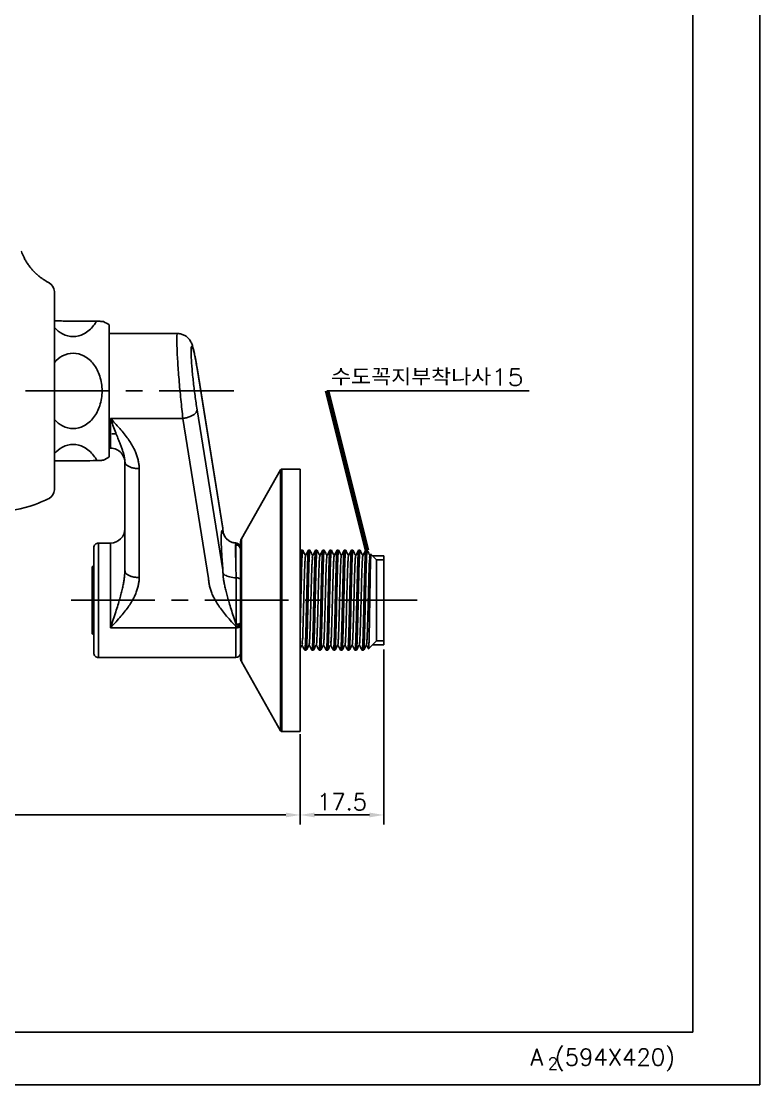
# Model space of a CAD drawing. Extents: x -5 to 589, y 435 to 855.
# Drawn here: x 434.5 to 589, y 435 to 657.8 of the extents above; entities that cross this region are included whole.
import ezdxf
from ezdxf.enums import TextEntityAlignment as Align

# ---------------------------------------------------------------- set-up
doc = ezdxf.new("R2010")
doc.units = 0
doc.header["$LTSCALE"] = 7
doc.header["$MEASUREMENT"] = 0
doc.linetypes.add('CENTER', pattern=[2, 1.25, -0.25, 0.25, -0.25])
doc.layers.get('0').update_dxf_attribs({"color": 2, "linetype": 'CONTINUOUS'})
for name, color, linetype in [('CL', 1, 'CENTER'), ('DIM', 2, 'CONTINUOUS'), ('DWG', 7, 'CONTINUOUS')]:
    doc.layers.add(name, color=color, linetype=linetype)
doc.styles.add('GHS', font='ROMANS', dxfattribs={"bigfont": 'GHS'})
doc.dimstyles.new('STANDARD$7', dxfattribs={"dimtxt": 3.5, "dimasz": 3, "dimexe": 1, "dimexo": 0.0625, "dimgap": 1, "dimtad": 1, "dimdec": 4, "dimzin": 0, "dimdsep": 46, "dimtxsty": 'GHS', "dimcen": 1, "dimclrt": 2, "dimadec": 0, "dimazin": 0, "dimtfac": 1, "dimtdec": 4, "dimtofl": 0, "dimtmove": 0, "dimatfit": 3, "dimfxl": 0, "dimtolj": 1, "dimtzin": 0, "dimarcsym": 0})

# ---------------------------------------------------------------- blocks, each defined once
blk = doc.blocks.new('BORDER')
for p, q in [((1.00000000000004, 0), (1.00000000000004, 1.00000000000004)), ((0, 0), (1.00000000000004, 0))]:
    blk.add_line(p, q)
blk = doc.blocks.new('양식')
at = {"color": 4}
for p, q in [((1768.000000906221, 385.9999992715987), (1768.000000906221, 10.99999927159865)), ((1768.000000906221, 10.99999927159865), (1219.000000906221, 10.99999927159865))]:
    blk.add_line(p, q, dxfattribs=at)
at = {"xscale": 594, "yscale": 420, "zscale": 594}
blk.add_blockref('BORDER', (1188.000000906221, -7.28401346350438e-07), dxfattribs=at)
at = {"color": 7, "style": 'GHS'}
for s, height, p in [('A (594X420)', 3.5, (1734.013847152984, 4.026903004543783)), ('2', 2.5, (1737.667529267826, 3.194927839217144))]:
    blk.add_text(s, height=height, dxfattribs=at).set_placement(p)

msp = doc.modelspace()

# ---------------------------------------------------------------- linework, layer by layer
at = {"layer": 'CL', "ltscale": 2}
for p, q in [((435.3301737326105, 580.3348497722936), (478.978943943172, 580.3348497722936)), ((444.8850532656734, 536.4712938276934), (517.3004803150307, 536.4712938276934))]:
    msp.add_line(p, q, dxfattribs=at)
at = {"layer": 'DIM'}
for p, q in [((498.5001390784596, 580.3369880926043), (540.7724667236753, 580.3369880926043)), ((510.3359837518583, 526.1557938276937), (510.3359837518583, 489.5083067976993)), ((492.835971027358, 508.4006840525935), (492.835971027358, 489.5083067976993)), ((492.8359942133579, 507.9712830259941), (492.8359942133579, 489.5083067976993)), ((489.835971027358, 491.5083067976993), (309.1329882141581, 491.5083067976993)), ((507.3359837518583, 491.5083067976993), (495.8359942133579, 491.5083067976993))]:
    msp.add_line(p, q, dxfattribs=at)
for points in [[(489.835971027358, 492.0083067976993), (489.835971027358, 491.0083067976993), (492.835971027358, 491.5083067976993)], [(495.8359942133579, 492.0083067976993), (495.8359942133579, 491.0083067976993), (492.8359942133579, 491.5083067976993)], [(507.3359837518583, 492.0083067976993), (507.3359837518583, 491.0083067976993), (510.3359837518583, 491.5083067976993)]]:
    msp.add_solid(points, dxfattribs=at)
at = {"layer": 'DWG'}
for p, q in [((441.3853310973582, 559.5908024385935), (441.3853310973582, 601.1831370854943)), ((452.8676444953015, 580.3348497722936), (452.8676359496981, 594.1791506576938)), ((467.1850722424579, 592.3348599862938), (452.8676370881197, 592.3348511489793)), ((476.6252472861579, 551.6090092280938), (471.2551054695582, 585.1293699355938)), ((471.2636815714582, 585.0210850393942), (471.2551092892581, 585.1293460904935)), ((471.2636815714582, 585.0210850393942), (476.633823543958, 551.5007233589931)), ((452.8676530408979, 566.490545710094), (452.8676444952957, 580.3348497722938)), ((476.6337541034582, 542.8608341550935), (471.2636121309579, 576.3811958354936)), ((453.1357902277578, 574.5749251785937), (453.135843926158, 568.3348513233941)), ((468.2927975264583, 574.5749345341937), (453.1357921023582, 574.5749251785937)), ((473.6628280821578, 541.0552683160931), (468.2927975264583, 574.5749345341937)), ((454.3308215761581, 571.334852052194), (453.3854586428579, 571.3348514685931)), ((453.1358439282581, 568.3348513145938), (453.105982135558, 568.3348512960938)), ((456.1358355734583, 565.4876462209941), (456.1359087470582, 542.6785781048939)), ((459.1358240000582, 564.0476666116938), (459.1358971735581, 541.238598359294)), ((488.7497795023583, 563.8191495282936), (480.5308378082582, 549.310620919794)), ((488.7497795177578, 563.8191495541942), (488.7498132757582, 509.1234114576937)), ((492.8359602651581, 563.9712830258941), (489.0108057507578, 563.9712806648931)), ((489.010805752258, 563.9712806636935), (489.010815887058, 509.4240553099935)), ((492.835935646458, 563.4624622110932), (492.8359602644578, 563.9712385530938)), ((492.835971027358, 509.4006840525935), (492.835935646458, 563.4624622110932)), ((476.6338233881579, 551.5007243318942), (476.6252494002583, 551.6089960310937)), ((476.633823543958, 551.5007233589931), (476.633820070258, 551.0685172258936)), ((476.6611862627578, 551.2264603186941), (476.6606378448578, 551.2539828289937)), ((476.6671591640579, 551.1191395337937), (476.6671989773581, 551.1184337073937)), ((450.6359698328579, 548.4712569783933), (453.1359698328579, 548.4712585214938)), ((450.6359698328579, 548.4712569783933), (450.635984646558, 524.4712569783933)), ((453.1359698328579, 548.4712585214938), (453.1359309460581, 530.7113323854937)), ((477.5725062031579, 549.2278755624939), (477.5777215310582, 549.2230846784933)), ((479.335932685658, 545.2531836110938), (479.3359555777579, 548.0937685630943)), ((480.335986389558, 524.3765074415933), (480.3359680892581, 548.566043179293)), ((480.5308536581579, 523.6319299415936), (480.5308378082582, 549.310620919794)), ((449.6359704544579, 547.4711854782936), (449.635984025158, 525.4713214488938)), ((493.0499435356578, 546.938756933394), (493.0603902371581, 546.9487831644938)), ((493.3505926926582, 546.9487833435942), (493.0603905181579, 546.9487831644938)), ((494.8505926926582, 546.9487842694934), (494.5603905181579, 546.9487840902939)), ((496.3505926926582, 546.9487851952936), (496.0603905181579, 546.9487850161931)), ((497.5499435356578, 546.9387597109935), (497.560373607058, 546.9487859157935)), ((497.8505926926582, 546.9487861211937), (497.5603905181579, 546.9487859420933)), ((499.3505926926582, 546.9487870469939), (499.0603905181579, 546.9487868678934)), ((500.5499435355582, 546.9387615626938), (500.5603801167581, 546.9487877837937)), ((500.8505926926582, 546.9487879728931), (500.5603905180578, 546.9487877937936)), ((502.0499435355582, 546.938762488593), (502.0603906425581, 546.9487887195937)), ((502.3505926925582, 546.9487888987933), (502.0603905180578, 546.9487887195937)), ((503.8505926925582, 546.9487898245934), (503.5603905180578, 546.9487896454939)), ((505.0499435355582, 546.9387643402933), (505.0603805480582, 546.9487905621936)), ((505.3505926925582, 546.9487907504936), (505.0603905180578, 546.948790571394)), ((506.5603906186579, 546.9487914971942), (506.5499435355582, 546.9387652661935)), ((506.8505926925582, 546.9487916762937), (506.5603905180578, 546.9487914971942)), ((506.858472412358, 546.9430873308938), (506.8506009374578, 546.9487916700937)), ((506.863837794258, 546.9333954971935), (506.858472412358, 546.9430873308938)), ((507.6489137966582, 546.1583496323938), (508.835971992758, 544.9712929016932)), ((508.0204714893202, 545.7867923984122), (510.3359714891581, 545.786793827694)), ((510.3359722520581, 545.786793827694), (510.3359837518583, 527.1557938276937)), ((449.6359333928581, 543.6623878819937), (449.3359729078579, 543.4892053683943)), ((508.8359719925579, 544.9712929017933), (510.3359719924583, 544.9712938276934)), ((508.835982485658, 527.9712929017933), (508.8359719925579, 544.9712929017933)), ((449.3359815699578, 529.4533623104935), (449.3359729093581, 543.4891500357935)), ((476.6337575771581, 543.2930402881939), (476.6337541034582, 542.8608341550935)), ((479.417685930458, 531.4222524547931), (479.4176828820582, 541.1889705652939)), ((453.1359328455583, 530.7113323854937), (479.3359309457583, 530.7113485572936)), ((479.3359309457583, 530.7113485572936), (479.3359095395581, 531.0629507171943)), ((479.3359846462581, 524.4712746931937), (479.3359309457583, 530.7113485572936)), ((449.6359422830583, 529.2801248327942), (449.335981571458, 529.4533069835943)), ((507.155687526958, 526.2909958686942), (508.835982485858, 527.9712929018933)), ((508.835982485658, 527.9712929017933), (510.3359824855579, 527.9712938276934)), ((510.3359762594582, 528.071801600694), (510.3359824841582, 527.9715831586936)), ((494.100605626958, 525.9937838064943), (493.8104034524581, 525.9937836273939)), ((495.2999651355581, 526.0038024442938), (495.3103932164581, 525.9937845628938)), ((495.600605626958, 525.9937847323936), (495.3104034524581, 525.9937845532932)), ((496.7999651355581, 526.003803370093), (496.8104129628582, 525.9937854874934)), ((497.100605626958, 525.9937856582937), (496.8104034524581, 525.9937854790933)), ((498.600605626958, 525.9937865840939), (498.3104034523581, 525.9937864049934)), ((499.7999651355581, 526.0038052218933), (499.8103938669583, 525.9937873392937)), ((500.1006056268579, 525.9937875099931), (499.8104034523581, 525.9937873308936)), ((501.6006056268579, 525.9937884357932), (501.3104034523581, 525.9937882566937)), ((502.799965135458, 526.0038070735936), (502.8103896059583, 525.9937892001935)), ((503.1006056268579, 525.9937893616934), (502.8104034523581, 525.9937891825939)), ((504.6006056268579, 525.9937902875936), (504.3104034523581, 525.993790108394)), ((504.6110439317581, 526.003808192294), (504.6005999380582, 525.993790290493)), ((506.1006056268579, 525.9937912133937), (505.8104034523581, 525.9937910342942)), ((508.0204829891586, 527.1557923984719), (510.3359829889582, 527.1557938276937)), ((479.3359846462581, 524.4712746931937), (450.635984646658, 524.4712569783933)), ((488.7498132627579, 509.1234114793933), (480.5308536581579, 523.6319299415936)), ((489.010815887058, 509.4240553099935), (489.0108396980581, 508.9712806660937)), ((492.8359942133579, 508.9712830259941), (489.0108396990581, 508.9712806648931)), ((492.835971027358, 509.4006840525935), (492.8359942140578, 508.9713274987935))]:
    msp.add_line(p, q, dxfattribs=at)
for points in [[(450.2159097008787, 594.9314860415017, -0.03387833271413145), (449.6096516794602, 594.0168674872134, -0.1057660214536136), (447.5607230019204, 592.266560269304, -0.1246929176974962), (445.3354350462636, 591.7028400693293)], [(441.3853310973582, 593.6261628140386, 0.08587540537274843), (443.1101470906078, 592.2665602693041, 0.1246929176974962), (445.3354350462645, 591.7028400693293)], [(445.3354350462645, 588.2354335661378, 0.1246929176974939), (443.1101470906075, 587.671713366163, 0.08587540537273747), (441.3853310973582, 586.3121108214286, 0.08587540537273747)], [(445.3354350462641, 588.2354335661378, -0.1246929176974939), (447.5607230019211, 587.6717133661629, -0.1057660214536067), (449.6096516794607, 585.9214061482533, -0.08676445228652575), (450.8991374205345, 583.4444952418555, -0.07687538897331343), (451.3800901774511, 580.3348497722941, -0.07687538897332033), (450.8991374205344, 577.2252043027327, -0.08676445228652775), (449.6096516794602, 574.7482933963347, -0.1057660214536136), (447.5607230019204, 572.9979861784253, -0.1246929176974962), (445.3354350462636, 572.4342659784506)], [(441.3853310973582, 574.3575887231599, 0.08587540537274843), (443.1101470906078, 572.9979861784254, 0.1246929176974962), (445.3354350462645, 572.4342659784506)], [(445.3354350462645, 569.1189334891508, 0.1246929176974939), (443.1101470906075, 568.555213289176, 0.08587540537273747), (441.3853310973582, 567.1956107444416, 0.08587540537273747)], [(445.3354350462641, 569.1189334891508, -0.1246929176974955), (447.5607230019211, 568.5552132891759, -0.1057660214536067), (449.6096516794607, 566.8049060712663, -0.03916172405060594), (450.2989954046406, 565.7407248142172, -0.03916172405060594)]]:
    msp.add_lwpolyline(points, format="xyb", dxfattribs=at)
for centre, radius, start, end in [((439.3853310973582, 601.1831370855934), 2, 3.112800663462111e-05, 62.86042603239442), ((445.4036432608982, 582.3348435767939), 14, 57.78198335740012, 63.33841962220098), ((453.1358457800579, 565.3348513145938), 3, 3.536529607989056e-05, 95.1289729383419), ((445.403645729898, 578.3348435767939), 14, 296.6616511084989, 302.2180873731984), ((489.0108059368581, 563.6712806648939), 0.3, 90.00003536529604, 150.4688802473104), ((439.3853310973582, 559.5908024385935), 2, 297.0444302962999, 359.9999979249976), ((453.135967981058, 551.4712585214938), 3, 270.0000353652961, 3.536529607989056e-05), ((450.6359704500583, 547.4712569783933), 1, 90.00003536529604, 180.0000353652961), ((481.8359697707583, 548.5712762362937), 1.5, 150.4688643315012, 180.0000353652961), ((450.635984029358, 525.4712569783933), 1, 180.0000353652961, 270.0000353652961), ((479.3359840290582, 525.4712746931937), 1, 270.0000353652961, 3.536529607989056e-05), ((481.8359847079582, 524.3712762362939), 1.5, 180.0000353652961, 209.5312063990942), ((489.0108395148582, 509.2712806648942), 0.3, 209.5311904833013, 270.0000353652961)]:
    msp.add_arc(centre, radius, start, end, dxfattribs=at)
for points in [[(434.9754602423582, 608.4027432333933), (434.7227826516582, 608.9592893123936), (434.5066328339581, 609.5066347134934), (434.4697314421583, 609.6086255196933)], [(434.9753357277582, 608.4026828122933), (435.1385906713581, 608.0789049902942)], [(435.1385906713581, 608.0789049902942), (435.351647132858, 607.6895291216933), (435.5537833086582, 607.3489849759935)], [(435.5537833086582, 607.3489849759935), (435.7744330493579, 607.0041138849938)], [(436.0229220397578, 606.6443825217939), (435.7745032704579, 607.0041605146935)], [(435.8186135319584, 606.9383248820941), (435.803896930558, 606.9602112020939), (435.7892056861583, 606.9821645159936), (435.7745400953581, 607.0041849209938)], [(435.8186135319584, 606.9383248820941), (435.9198422905583, 606.7904041067941)], [(435.9198422905583, 606.7904041067941), (435.9439240375582, 606.7558999919938)], [(435.9439240375582, 606.7558999919938), (436.050848165858, 606.6057323242931), (436.080957436558, 606.5643108490931)], [(436.0936997865583, 606.5467957172932), (436.0229220397578, 606.6443825217939)], [(436.080957436558, 606.5643108490931), (436.1056089678582, 606.5306718281936)], [(436.2608442523579, 606.3242144514934), (436.0936997865583, 606.5467957172932)], [(436.1056089678582, 606.5306718281936), (436.1306374493579, 606.4967672168932)], [(436.1306374493579, 606.4967672168932), (436.247361600158, 606.3418586526932)], [(436.247361600158, 606.3418586526932), (436.271954038858, 606.3098756412937)], [(436.4330400401582, 606.1056616087935), (436.2608442523579, 606.3242144514934)], [(436.271954038858, 606.3098756412937), (436.2937121330579, 606.2817632620936), (436.4194503730578, 606.1225996273934)], [(436.4194503730578, 606.1225996273934), (436.4428797184582, 606.0935456510942)], [(436.515478881458, 606.0046231766937), (436.442849223758, 606.0935209795934)], [(436.4428797184582, 606.0935456510942), (436.5468919216582, 605.9667619475931)], [(436.5377483475581, 605.9777108118942), (436.515478881458, 606.0046231766937)], [(436.5468919034583, 605.9667619322936), (436.603011006458, 605.8998026832942)], [(436.6030109893582, 605.8998026688932), (436.7630313667578, 605.7141621014935)], [(436.7630313667578, 605.7141621014935), (436.8451578762579, 605.6218080026938), (437.083786360658, 605.3639462241936)], [(437.0973841390578, 605.3496973818937), (437.0691977674578, 605.3792762823941)], [(437.083786360658, 605.3639462241936), (437.1000742277583, 605.3468882917932), (437.3685760866583, 605.0750317470938)], [(437.3685799924579, 605.0750357118941), (437.0973841390578, 605.3496973818937)], [(437.676396196558, 604.7835764985939), (437.3685722440578, 605.0750278397936)], [(437.6979010982582, 604.7639694533937), (437.676396196558, 604.7835764985939)], [(438.3072797479581, 604.2456891488937), (438.2753564302579, 604.2711452693939), (437.6979010982582, 604.7639694533937)], [(438.3474652638579, 604.2138964718943), (438.3072797479581, 604.2456891488937)], [(438.972776950458, 603.7533886256933), (438.3474652638579, 604.2138964718943)], [(439.0304964817578, 603.7139483970932), (438.972776950458, 603.7533886256933)], [(439.670989768058, 603.3080488656942), (439.2562774957578, 603.5643385927942), (439.0304964817578, 603.7139483970932)], [(439.7573541229581, 603.2575552953931), (439.670989768058, 603.3080488656942)], [(440.3048698986581, 602.9591913742934), (439.7573541229581, 603.2575552953931)], [(440.3048305010579, 602.9592188050938), (439.7574183720581, 603.2576669497939)], [(441.3853311162579, 594.9850488772936), (441.8526736017579, 594.9831756297935), (442.5553922943582, 594.9786450921938), (443.2312245300582, 594.9721725133932)], [(443.2312245300582, 594.9721725133932), (444.0150299407578, 594.9616439956935), (449.529655498498, 594.9485805543936), (450.1528371778977, 594.9333360081937), (450.6764132860981, 594.9163543216937), (451.0990501841979, 594.8978123506931), (451.4214850062981, 594.8774848607936), (451.6322175764981, 594.8551769680935), (451.7005688760978, 594.8389194321935)], [(468.2927975264583, 574.5749345341937), (468.072411729258, 576.4972001971937), (467.858955684258, 578.5350872210938), (467.658826671458, 580.6269823437942), (467.4782277767581, 582.7077537517935), (467.3225770333584, 584.7142371017935), (467.196513768758, 586.5858996257939), (467.1037664451578, 588.2664843723942), (467.0470316693581, 589.7060746080933), (467.027942557258, 590.8621330166934), (467.047048869058, 591.700308317193), (467.1038003075582, 592.1954028852942), (467.187181187458, 592.3280631904936)], [(471.2551088697583, 585.129346023994), (471.140519169458, 585.8274106642939), (471.007587757158, 586.5938152607941), (470.8760338098582, 587.3047625423933), (470.747828042558, 587.9493160031943), (470.6242542985583, 588.5215315146943), (470.5054114306581, 589.0215867092938), (470.3895197056581, 589.456682160393), (470.2719385672581, 589.840797537594), (470.1421074485579, 590.1977100231943), (469.9754770029581, 590.5660653783934), (469.7280991680582, 590.9811521629936), (469.3489963576581, 591.4350090271937), (468.8223851466582, 591.8566662538942), (468.1694185145579, 592.1706707657941), (467.4303392415582, 592.324795534194), (467.1832034369581, 592.3347786730938)], [(471.2636121309579, 576.3811958354936), (471.0434135053583, 577.8216374907934), (470.8299182298579, 579.3501879969936), (470.629757447758, 580.9192913685938), (470.4491233155582, 582.4800831099938), (470.2934417631582, 583.9851709364939), (470.1673527149578, 585.3891359338941), (470.074587065058, 586.6497668259935), (470.017842825258, 587.729607983094), (469.9987540235579, 588.5967389993939), (470.017870279858, 589.2253882375935), (470.0746406015578, 589.5966540219943), (470.1674300676582, 589.699024570893), (470.2935403073579, 589.5287316676931), (470.4492399809578, 589.0901437373941), (470.6298878168582, 588.3957744312938), (470.8300583340579, 587.4659682442934), (471.0435585248579, 586.3291726839943), (471.246501083458, 585.1279438529937)], [(471.246501083458, 585.1279438529937), (471.2636815714582, 585.0210850393942)], [(471.2636121309579, 576.3811958354936), (471.1623817177579, 575.996020990593), (470.8655949209578, 575.6121335950938), (470.3934769485581, 575.2556949409936), (469.7782016519582, 574.9509958126937), (469.0616989819582, 574.7188010751943), (468.2927975264583, 574.5749345337936)], [(453.1357902277578, 574.5749232595936), (453.3858334639581, 573.8664451893937)], [(453.1357921023582, 574.5749251785937), (453.3847244130579, 574.3073775309931)], [(453.3847244130579, 574.3073775309931), (454.3015837866578, 573.3123608193937), (455.334694715958, 572.1424355382933), (456.2287503129583, 571.0447879901931), (456.9871471173583, 570.0043761761935), (457.6194586406582, 569.0069101770932), (458.1308179295584, 568.0496840936939), (458.5249313247582, 567.1400067007935), (458.8103645439578, 566.2837901739931), (458.9989649598583, 565.4834885168939), (459.1034305366579, 564.7389570543937), (459.1358240000582, 564.0476666116938)], [(453.3858334639581, 573.8664451893937), (453.718705080958, 572.9498967148938), (454.2351520805578, 571.5813910360939), (454.6820632209583, 570.4384168714932), (455.0612126388578, 569.4784132108935), (455.3773490621579, 568.6577608572934), (455.6330467744583, 567.9466440508932), (455.830163485658, 567.3266861875936), (455.9729460901581, 566.7826540933938), (456.0673073496582, 566.3015756238938), (456.1195919519578, 565.8729686649931), (456.1358355734583, 565.4876462939937)], [(443.2312976799581, 565.6975178886933), (444.0150987337584, 565.7080473739934), (449.529718885598, 565.7211116927938), (450.1528942567979, 565.7363570082935), (450.6764633377979, 565.7533393411941), (451.0990925631977, 565.7718818337935), (451.4215189737979, 565.7922097217943), (451.6322423128977, 565.8145178745935), (451.7005860453978, 565.8307771999935)], [(441.3853311161583, 565.6846390051942), (441.8527513050581, 565.6865130704937), (442.5554681227582, 565.691044475594), (443.2312976799581, 565.6975178886933)], [(456.1358355734583, 565.4876385213938), (456.238055099258, 565.1149517114936), (456.5377535754578, 564.7676557750938), (457.0145070462581, 564.4694261288932), (457.635825550658, 564.2405866303943), (458.3593672590578, 564.0967323133937), (459.1358240000582, 564.0476666116938)], [(421.1761698125583, 556.2002754680934), (424.199909321258, 555.4553178951937), (428.7270277557582, 555.0371102987938), (437.3615737183582, 556.5472950574931), (440.2946940619581, 557.8094941388936)], [(476.6337575771581, 543.2930402881939), (476.4902965079582, 545.0870217055935), (476.3851569468579, 546.7071687696935), (476.321151342258, 548.1154804939943), (476.3000393991579, 549.2802261593934), (476.3225258448583, 550.1724553493932), (476.3876823836581, 550.7713569314938), (476.4928403803578, 551.0686181160936), (476.633820070258, 551.0685172258936)], [(476.6274904200582, 551.5947889383933), (476.6252487632582, 551.6089998220941)], [(476.6445624517582, 551.4667198708939), (476.6394797513581, 551.5095305192935), (476.6274904200582, 551.5947889383933)], [(476.633820070258, 551.0685172258936), (476.6512232122582, 551.1536175955935), (476.6587816528581, 551.2035239289935)], [(476.6338195033582, 551.0685171559935), (476.792954036458, 550.3982145318932), (477.101451734758, 549.7829778271935), (477.5429244054581, 549.2554900017931), (477.5725071008583, 549.227876537594)], [(476.633823543958, 551.5007233590932), (476.6384777626581, 551.4703933077935)], [(476.6384777626581, 551.4703933077935), (476.6465789341582, 551.4096007494936), (476.6557036328581, 551.3181423126935), (476.659925572158, 551.2539497905937)], [(476.6586559528578, 551.2962070214935), (476.652862674458, 551.3811081344938), (476.6445624517582, 551.4667198708939)], [(476.6606378448578, 551.2539828289937), (476.6586559528578, 551.2962070214935)], [(476.6587816528581, 551.2035239289935), (476.6611862854579, 551.2264626859942)], [(476.659925572158, 551.2539497905937), (476.6611862854579, 551.2264626859942)], [(476.662028712658, 551.2209317925935), (476.6606392207582, 551.2539816880935)], [(476.6611877848582, 551.226437905294), (476.6645455211583, 551.1655846315934)], [(476.6671577853581, 551.1191722279937), (476.662028712658, 551.2209317925935)], [(476.6645455211583, 551.1655846315934), (476.6662294371581, 551.1356275241942), (476.6671595547582, 551.1191395557935)], [(476.6703112664582, 551.0711557433933), (476.6672022843582, 551.1184298650933)], [(476.6978153104583, 550.8398942319936), (476.6703112664582, 551.0711557433933)], [(477.5725475551581, 549.2279204785937), (477.387683675458, 549.4144673531937), (476.9771524280582, 550.0041379931936), (476.7390530432581, 550.636410350693), (476.6978153104583, 550.8398942319936)], [(479.3851880824582, 548.4748661404938), (478.959287468158, 548.5272973266938), (478.3224081901581, 548.7320648116938), (477.8111812784582, 549.0313847480938), (477.577717026858, 549.2230797643933)], [(479.335932685658, 545.2531836110938), (479.287212489558, 546.2003292569934), (479.2708454341582, 546.9989204962931), (479.2872634258583, 547.6338905243938), (479.3359555777579, 548.0937685630943)], [(479.3359552301581, 548.0937478315936), (479.3633674476578, 548.4235396918939), (479.3936592495584, 548.4521388664934)], [(480.3140480065581, 547.3265765262931), (480.2870166394578, 547.4245137417938), (480.1449787851579, 547.694512887494), (479.9237467343582, 547.9087870680942), (479.6449759976581, 548.0463603431936), (479.3359559249579, 548.0937650017931)], [(480.3359706837582, 547.4759970042942), (480.294572915358, 547.7607345023935), (480.1738074194582, 548.0219065295933), (479.9836678169581, 548.2378833508938), (479.7398966438582, 548.3907769737934), (479.4626806029582, 548.4679250329937), (479.3852280937581, 548.4747410804939)], [(480.3304298065582, 547.2264536388939), (480.3140480065581, 547.3265765262931)], [(480.3359577011579, 547.1252285399933), (480.3304298065582, 547.2264536388939)], [(492.8356531062582, 542.6443300262936), (492.873800439258, 543.9092007298932), (492.9183311710581, 545.1485320708935), (492.962145138858, 546.074357188194), (493.006179876958, 546.6799198534936), (493.0500135988582, 546.9388318828933)], [(493.0499435366582, 546.9387569328937), (492.8629003810584, 546.5798056864933), (492.8358500923578, 546.5278960449941)], [(493.342733991658, 546.9409810594934), (493.3418739375579, 546.9417996380935), (493.2979542783578, 546.695226924694), (493.2538204188581, 546.1000264335935), (493.2099180420582, 545.1824410488935), (493.1659087134581, 543.9678745634938), (493.1219428869581, 542.5008557297933), (493.0776347612582, 540.8162354658934), (493.0336342275582, 538.9954338497937), (492.9891851057582, 537.0694085207942), (492.9443446826581, 535.1056038281931), (492.8998815185578, 533.205499586993), (492.8560379063583, 531.4421475308936)], [(493.9499340271582, 545.772397756793), (493.9139455909581, 545.6461228260941), (493.8680661696581, 545.1692996861939), (493.8221875272579, 544.3723307259934), (493.776309924458, 543.2845497925937), (493.7304335835579, 541.9459945806939), (493.6845586807581, 540.4059329746942), (493.6386853389581, 538.7210496570933), (493.592813623758, 536.9533597289937), (493.5469435409582, 535.1679261347936), (493.501075036158, 533.430464905794), (493.455207996858, 531.8049263658941), (493.4093422568581, 530.3511413269935), (493.3634776017579, 529.1226189103936), (493.3176137775581, 528.1645770491941), (493.271750499458, 527.5122781629934), (493.2258874626582, 527.1897312614938), (493.2225616118581, 527.190417470194)], [(493.3494345638583, 546.9318385236938), (493.342733991658, 546.9409810594934)], [(493.8848083490579, 545.933672655794), (493.8041735450579, 546.0883921687937), (493.5542857785581, 546.5679034807936), (493.3610396871582, 546.9387571241932)], [(493.9554922336583, 545.7980514994942), (493.8848083490579, 545.933672655794)], [(494.5499435365582, 546.9387578587939), (494.3629003824581, 546.5798066151938), (494.1130144995582, 546.1002962284938), (493.9437447245582, 545.7755116272938)], [(494.065835731858, 531.4421482776943), (494.1096793439583, 533.2055003336936), (494.1541425080582, 535.1056045748937), (494.1989829312579, 537.0694092675931), (494.2434320529583, 538.9954345965934), (494.2874325867579, 540.8162362125931), (494.3317407124578, 542.500856476594), (494.3757065388581, 543.9678753102935), (494.4197158675579, 545.1824417955941), (494.4636182443583, 546.1000271803932), (494.5077521038579, 546.6952276713937), (494.551671762958, 546.9418003847932), (494.5523249393582, 546.9411872632936)], [(494.8543045349579, 546.9448733423942), (494.8143753372578, 546.8284947843931), (494.7726484501582, 546.3955109243943), (494.731048838958, 545.6629000654939)], [(494.8662213269581, 546.9420950785934), (494.8559170074582, 546.9461797172935), (494.8543045349579, 546.9448733423942)], [(495.3848083498578, 545.9336735799934), (495.304173546258, 546.0883930924938), (495.0542857797582, 546.5679044044937), (494.8610396871582, 546.9387580499933)], [(495.4598630779583, 545.7520614557943), (495.4277095264579, 545.7237968357931), (495.3818299269578, 545.3469968100935), (495.335951021958, 544.6435105422934)], [(495.4554922336583, 545.7980524253935), (495.3848083498578, 545.9336735799934)], [(496.0499435365582, 546.9387587846941), (495.8629003836581, 546.579807543294), (495.6130145006582, 546.100297156594), (495.4437447245582, 545.7755125530939)], [(496.3406074455579, 546.9385406835936), (496.2962298442581, 546.6784165162935), (496.252233803858, 546.0723661191932), (496.208330932358, 545.1435528811935), (496.164188386158, 543.9149421287939), (496.120266679558, 542.4405521989938), (496.076134944758, 540.7562583251938), (496.0322105293581, 538.9347495623933), (495.9881032303583, 537.0219996816941), (495.944127731058, 535.0961653839931), (495.9000608589581, 533.2129818277936), (495.8560379063583, 531.4421493825939)], [(495.9408466644581, 545.6629008121936), (495.9824462756578, 546.3955116710931), (496.024173162758, 546.8284955311938), (496.0572645050579, 546.9349102191936)], [(496.0572645050579, 546.9349102191936), (496.064102360458, 546.944874089193)], [(496.9406814798581, 545.7713314611938), (496.8955937469582, 545.4952097104942), (496.849714603858, 544.8875430457938), (496.8038363479582, 543.9701011784937), (496.7579592256579, 542.776652173694), (496.7120834417583, 541.3511230257936), (496.6662091516582, 539.7459828482934), (496.6203364559578, 538.0203116552939), (496.574465396458, 536.2376258174936), (496.5285959546582, 534.4635402302938), (496.4827280527579, 532.763353241693), (496.4368615559579, 531.1996432311935), (496.390996277958, 529.8299653026934), (496.3451319876581, 528.7047328669942), (496.2992684174578, 527.8653620874938), (496.2534052732581, 527.3427474848941), (496.2186679313581, 527.1663567696942)], [(496.3474606428581, 546.9298507046933), (496.3406074455579, 546.9385406835936)], [(496.8848083504581, 545.9336745047931), (496.8041735469578, 546.0883940168933), (496.554285780458, 546.5679053289932), (496.3610396871582, 546.9387589758935)], [(496.9554922335583, 545.7980533512937), (496.8848083504581, 545.9336745047931)], [(497.5499435365582, 546.9387597104942), (497.362900384358, 546.5798084705939), (497.1130145014581, 546.100298083993), (496.9437447245582, 545.7755134789932)], [(497.0658357317579, 531.4421501293937), (497.1098586844582, 533.2129825744942), (497.153925556458, 535.0961661306937), (497.197901055858, 537.0220004283938), (497.2420083547581, 538.9347503090939), (497.2859327702581, 540.7562590719936), (497.3300645050581, 542.4405529456935), (497.3739862116581, 543.9149428754936), (497.4181287578581, 545.1435536279932), (497.462031629258, 546.0723668659939), (497.5060276697582, 546.6784172629941), (497.5500537406579, 546.9388772636939)], [(497.8439937745579, 546.9423695294936), (497.8429296758582, 546.9433911705937), (497.7982135211578, 546.6977110861935), (497.7536969673583, 546.0978921099941), (497.7098836915579, 545.1816061832942), (497.6658371314579, 543.965682514694), (497.6220032764581, 542.5030256281934), (497.5781869137581, 540.8382762363935), (497.5344534041578, 539.0303140313936), (497.490051332958, 537.1073628670938), (497.4450100567583, 535.1345662750937), (497.4000840436579, 533.2139499377936), (497.3560379062583, 531.4421503084941)], [(498.444466067358, 545.7751726891938), (498.4093576217583, 545.6134460422936), (498.3634782657582, 545.1036175879935), (498.3175997161579, 544.276060960894), (498.271722230158, 543.1612358412931), (498.2258460260582, 541.8001753327935), (498.1799712747579, 540.2429756669935), (498.1340980935579, 538.5469523226939), (498.0882265423579, 536.7745304295931), (498.0423566208583, 534.9909471001938), (497.9964882685581, 533.2618502636942), (497.9506213675581, 531.650882377693), (497.9047557463582, 530.2173379554933), (497.8588911863581, 529.0139811266936), (497.8130274299583, 528.0851035608939), (497.7671641899578, 527.4648942338936), (497.7224614505581, 527.175434244893)], [(497.850616642258, 546.9328965473942), (497.8439937745579, 546.9423695294936)], [(498.384808350158, 545.9336754311935), (498.3041735465581, 546.0883949434938), (498.0542857800583, 546.5679062555937), (497.8610396871582, 546.9387599017937)], [(498.4554922335583, 545.7980542770938), (498.384808350158, 545.9336754311935)], [(499.0499435365582, 546.9387606363935), (498.8629003839578, 546.5798093957937), (498.6130145010579, 546.1002990090938), (498.4437447244582, 545.7755144047933)], [(499.3422840574581, 546.9404903187933), (499.341517917358, 546.9412214238937), (499.297672908458, 546.6925238127933), (499.2536051089583, 546.096301179794), (499.2098399107581, 545.1805392430942), (499.1656466732579, 543.9598403819937), (499.120752541558, 542.4580644656935), (499.075922324158, 540.7477435464934), (499.0318798803582, 538.9206446450935), (498.9878292370581, 537.0099925701943), (498.9438970522579, 535.0861308684935), (498.8999574943582, 533.208672062794), (498.8560379062583, 531.4421512343943)], [(499.959633263958, 545.7623444117935), (499.923121543558, 545.7013130393934), (499.877242000458, 545.2910163942943), (499.831363180358, 544.556094067193), (499.7854853504582, 543.5235961696935), (499.7396087415582, 542.231525606594), (499.6937335394582, 540.7274393129937), (499.6478598783578, 539.0666978363934), (499.6019878354582, 537.3104276950935), (499.5561174285581, 535.5232715078937), (499.5102486153583, 533.7710087092937), (499.4643812946579, 532.1181344209936), (499.4185153104581, 530.6254855952939), (499.3726504575579, 529.3480018036935), (499.3267864891582, 528.3327030892942), (499.2809231257579, 527.6169593107934), (499.2350600656582, 527.2271146793937), (499.2002018854582, 527.1860186037939)], [(499.3490211704579, 546.9314415031931), (499.3422840574581, 546.9404903187933)], [(499.8848083497578, 545.933676357794), (499.8041735460583, 546.0883958702934), (499.5542857795581, 546.5679071823943), (499.3610396870581, 546.9387608275938)], [(499.9554922335583, 545.798055202993), (499.8848083497578, 545.933676357794)], [(500.5499435365582, 546.9387615621936), (500.3629003834581, 546.5798103206935), (500.1130145005582, 546.1002999339935), (499.9437447244582, 545.7755153306935)], [(500.0658357317579, 531.442151981093), (500.1097553198579, 533.2086728095937), (500.153694877758, 535.0861316152932), (500.1976270625582, 537.0099933168931), (500.2416777058579, 538.9206453917941), (500.2857201496581, 540.7477442932941), (500.3305503669581, 542.4580652123932), (500.375444498758, 543.9598411286934), (500.4196377361582, 545.180539989793), (500.4634029344579, 546.0963019264937), (500.5074707338581, 546.6925245594939), (500.5513157427581, 546.9412221706934), (500.5518489948581, 546.9407207884942)], [(500.8421879764583, 546.9404454182932), (500.8414682432581, 546.941139306793), (500.7970781490581, 546.6867563706937), (500.7532953670579, 546.0909239498942), (500.709527263758, 545.1729058294932), (500.6654814544581, 543.9547687082941), (500.621655932458, 542.4905575262937), (500.5776279070578, 540.8159663796941), (500.533793277958, 539.0022125786936), (500.4899004648578, 537.1007554033931), (500.4451977863582, 535.1427407329938), (500.4003120079578, 533.2234632587933), (500.3560379062583, 531.4421521601935)], [(501.4369003181582, 545.7585128584942), (501.391005800358, 545.4491169476933), (501.3451267339578, 544.8092702586937), (501.2992485808581, 543.8625294372941), (501.2533715839581, 542.6437409480932), (501.207495943358, 541.1977644499939), (501.1616218091581, 539.5778216572935), (501.1157492761581, 537.8435374203937), (501.0698783802582, 536.0587451283936), (501.0240090969583, 534.2891372083941), (500.978141342458, 532.5998471997937), (500.932274976758, 531.0530523997932), (500.8864098086578, 529.7056853179938), (500.8405456028581, 528.607338175194), (500.7946820888583, 527.7984375739943), (500.7488189703581, 527.3087565266942), (500.7131638817582, 527.1690224234935)], [(500.8488819977583, 546.9313999653932), (500.8421879764583, 546.9404454182932)], [(501.3848083475582, 545.9336772878942), (501.304173543158, 546.0883968015933), (501.0542857766582, 546.5679081136932), (500.8610396870581, 546.938761753494)], [(501.4554922335583, 545.7980561288932), (501.3848083475582, 545.9336772878942)], [(502.0499435364582, 546.9387624880937), (501.8629003806582, 546.579811241194), (501.6130144977578, 546.100300854494), (501.4437447244582, 545.7755162565936)], [(501.5658357317579, 531.4421529069932), (501.6101098333579, 533.223464005494), (501.6549956117578, 535.1427414797936), (501.6996982902583, 537.1007561501938), (501.7435911033581, 539.0022133253933), (501.7874257325579, 540.8159671263938), (501.8314537579581, 542.4905582729934), (501.8752792799578, 543.9547694550938), (501.9193250892581, 545.1729065761938), (501.9630931925581, 546.0909246965939), (502.0068759744581, 546.6867571174935), (502.0512660686582, 546.9411400535937), (502.0517913452582, 546.9406398237934)], [(502.3428789810582, 546.9412358511936), (502.342033528058, 546.9420584898935), (502.2975739976582, 546.691570758494), (502.2530905088579, 546.0873589560942), (502.2090699733581, 545.1617135841934), (502.1645728095582, 543.9268081316932), (502.1200794490578, 542.4338015351932), (502.0761424377579, 540.7565621042941), (502.0322773858579, 538.937605053994), (501.988154950458, 537.024270168793), (501.944161921358, 535.0976567535936), (501.9000780517581, 533.2137027528934), (501.8560379062583, 531.4421530860936)], [(502.939100371058, 545.7781229989941), (502.9047696578582, 545.5773940572935), (502.8588903699583, 545.034748512493), (502.8130119156581, 544.1769097448941), (502.7671345488579, 543.0354520222936), (502.7212584831582, 541.652388708193), (502.6753838844579, 540.0786258861935), (502.6295108646582, 538.3720886714937), (502.5836394773578, 536.5955891750937), (502.5377697164581, 534.814514593194), (502.4919015155583, 533.0944205157939), (502.4460347510581, 531.4986180381939), (502.4001692465581, 530.0858434839938), (502.3543047790581, 528.9080965114936), (502.3084410876581, 528.0087261738936), (502.2625778826582, 527.420835381794), (502.2165271124582, 527.1662229512931)], [(502.3495731612579, 546.9319874394932), (502.3428789810582, 546.9412358511936)], [(502.8848083477578, 545.9336782131941), (502.8041735435581, 546.0883977267931), (502.5542857770579, 546.567909038793), (502.3610396870581, 546.9387626792941)], [(502.9554922335583, 545.7980570546933), (502.8848083477578, 545.9336782131941)], [(503.5499435364582, 546.938763413993), (503.3629003809583, 546.5798121675934), (503.1130144979579, 546.1003017808935), (502.9437447244582, 545.7755171823937)], [(503.0658357317579, 531.4421538327933), (503.1098758772582, 533.213703499694), (503.1539597468582, 535.0976575002933), (503.1979527759581, 537.0242709154936), (503.242075211258, 538.9376058006937), (503.285940263158, 540.7565628509938), (503.3298772745579, 542.4338022818938), (503.3743706350579, 543.9268088784938), (503.4188677987581, 545.161714330894), (503.462888334258, 546.0873597028931), (503.5073718231579, 546.6915715052937), (503.5518313535581, 546.9420592365932), (503.5525632004583, 546.9413523468938)], [(503.8408014568581, 546.9387580685943), (503.8403628499582, 546.9391759881937), (503.7965391279581, 546.6814756923941), (503.7524968517582, 546.0769862629932), (503.708731538758, 545.1534100639938), (503.6649684922581, 543.9389986012939), (503.6206301982579, 542.4536603388933), (503.5761291995582, 540.7560328748932), (503.5321761734581, 538.9332886604934), (503.4879836360578, 537.0167626565935), (503.4436584756581, 535.0757550202943), (503.3998172990582, 533.2028278923935), (503.3560379062583, 531.4421540118938)], [(504.455188130858, 545.7685887464941), (504.4185335648581, 545.6754216023937), (504.3726540811581, 545.2317798156937), (504.326775348658, 544.4656927558935), (504.280897631158, 543.4053576074939), (504.235021155358, 542.0898018744938), (504.1891461022578, 540.5674469049936), (504.1432726004582, 538.894325657493), (504.0974007213581, 537.1320203092937), (504.0515304767582, 535.3453956158937), (504.005661818258, 533.6002114490939), (503.9597946390581, 531.9607023891931), (503.9139287780581, 530.4872134575935), (503.8680640252578, 529.2339790121932), (503.8222001303579, 528.2471265559943), (503.7763368111582, 527.5629789330942), (503.730473764258, 527.2067174022941), (503.7073142116578, 527.1967475426936)], [(503.847672631458, 546.9300212603939), (503.8408014568581, 546.9387580685943)], [(504.384808349258, 545.9336791361939), (504.3041735454581, 546.0883986488934), (504.0542857789578, 546.5679099609933), (503.8610396870581, 546.9387636051943)], [(504.4554922335583, 545.7980579805935), (504.384808349258, 545.9336791361939)], [(505.0499435364582, 546.9387643397931), (504.8629003828582, 546.5798130970943), (504.6130144998579, 546.1003027104935), (504.4437447244582, 545.7755181082939)], [(504.5658357316579, 531.4421547586935), (504.6096151245583, 533.2028286391942), (504.6534563011583, 535.0757557669931), (504.697781461558, 537.0167634032932), (504.7419739989582, 538.933289407194), (504.7859270249583, 540.7560336215938), (504.830428023658, 542.4536610855939), (504.8747663177583, 543.9389993479936), (504.9185293642581, 545.1534108106935), (504.9622946772579, 546.0769870096938), (505.0063369534582, 546.6814764390938), (505.050251378058, 546.9390919211937)], [(505.3419928740582, 546.9403125639938), (505.3413496113581, 546.9409419276935), (505.296411395258, 546.6802171811942), (505.252160556458, 546.0710843834931), (505.2083988912582, 545.1452315470942), (505.1643359848581, 543.9195044785938), (505.120497464658, 542.4488783154939), (505.0764495656581, 540.7688599562935), (505.0325977868579, 538.9512710190938), (504.9888525510578, 537.0548437577936), (504.944711959758, 535.1215952748935), (504.9001868523583, 533.2182437404936), (504.8560379062583, 531.442154937793)], [(505.9599747528582, 545.7536414780934), (505.9274663631581, 545.7226971854943), (505.881958388858, 545.3485237538935), (505.8364510971578, 544.6528639350936), (505.7909447522579, 543.6609108450939), (505.7454395838581, 542.4085877741936), (505.6999357790583, 540.9412472354943), (505.6544334757582, 539.3120285365931), (505.6089327573582, 537.5799333557934), (505.5634336497578, 535.8076890127941), (505.5179361208579, 534.0594768174942), (505.4724400809582, 532.3986077627942), (505.4269453867582, 530.8852297350932), (505.3814518460581, 529.5741492762936), (505.3359592250581, 528.5128467812938)], [(505.3486637472579, 546.9312709571932), (505.3419928740582, 546.9403125639938)], [(505.8848083498578, 545.9336800608935), (505.8041735461579, 546.0883995732938), (505.5542857797582, 546.5679108853938), (505.3610396870581, 546.9387645310935)], [(505.9554922334582, 545.7980589063936), (505.8848083498578, 545.9336800608935)], [(506.5499435364582, 546.9387652656933), (506.3629003836581, 546.5798140245934), (506.1130145006582, 546.1003036378934), (505.9437447244582, 545.775519034094)], [(506.5503993097582, 546.9392444800942), (506.5062160598582, 546.6802854357938), (506.462171143658, 546.0748218334938), (506.418129163158, 545.1435691659935), (506.374087037058, 543.918061509994), (506.3300471886582, 542.4399339663942), (506.2860079628581, 540.7592757012935), (506.2419711735583, 538.9331698085934), (506.1979364925583, 537.0235591052933), (506.1539018691583, 535.0951410449943), (506.1098672444582, 533.2133452252938), (506.0658357316579, 531.4421556844936)], [(506.8509157747581, 546.9498277054936), (506.816780130458, 546.8439202703939), (506.7749806767579, 546.4278600549933), (506.733192574658, 545.7076886710938), (506.6912841770582, 544.7020519521939), (506.6487754930581, 543.4237839715934), (506.6062994497579, 541.9268985513936), (506.5644118881582, 540.2818067714943), (506.5229273627583, 538.5370023388932), (506.481131003758, 536.716234446094), (506.4394869447578, 534.8945198398942), (506.3977362624582, 533.1161721249937), (506.3560379061582, 531.4421558636932)], [(507.3848083499579, 545.9336809864935), (507.304173546258, 546.0884004988939), (507.0542857797582, 546.5679118109938), (506.863837793358, 546.9333954966933)], [(507.4554922334582, 545.7980598322938), (507.3848083499579, 545.9336809864935)], [(507.6414879466583, 546.1549401831935), (507.6130145008583, 546.1003045639936), (507.4437447243581, 545.7755199599942)], [(507.5702887444581, 545.0384316789932), (507.5981821993582, 545.7054076296936), (507.6261916875583, 546.0796209889941), (507.6531601132583, 546.1469526074943)], [(507.6531601132583, 546.1469526074943), (507.6540123736581, 546.1481492244939), (507.656324938358, 546.1508585990941)], [(479.4030839152583, 542.2115612775942), (479.3633328529581, 543.8271494998935), (479.335932401958, 545.2531765175936)], [(494.731048838958, 545.6629000654939), (494.6894389310582, 544.6516952273942), (494.6477141698579, 543.3888651124935), (494.6061708118582, 541.9220708203939), (494.5644173225583, 540.2820215221936), (494.522909829258, 538.5362405263932), (494.4813437478579, 536.7255615131935), (494.4397455728581, 534.9057354120941), (494.3977745630582, 533.1177573294935), (494.3560379063583, 531.4421484567938)], [(495.335951021958, 544.6435105422934), (495.2900730820579, 543.639231084393), (495.2441963418578, 542.3711227117938), (495.1983209921582, 540.8858603888939), (495.1524471724579, 539.2381118137937), (495.1065749659583, 537.4885252780932), (495.0607043964583, 535.7014973986934), (495.0148354274579, 533.9428028874936), (494.9689679636581, 532.2771735967935), (494.9231018543578, 530.765915949094), (494.8772368987579, 529.4646544466941), (494.8313728539579, 528.4212843129935), (494.785509443358, 527.6742086249942), (494.7396463669579, 527.250924819893), (494.7028865422581, 527.1773839061934)], [(495.5658357317579, 531.4421492034935), (495.6075723885579, 533.1177580762942), (495.6495433982582, 534.9057361587938), (495.6911415732579, 536.7255622598932), (495.7327076547581, 538.5362412730938), (495.7742151480579, 540.2820222688933), (495.8159686373583, 541.9220715670936), (495.857511995358, 543.3888658592932), (495.8992367565579, 544.6516959740939), (495.9408466644581, 545.6629008121936)], [(507.4580370985582, 545.7498803885937), (507.4289666343579, 545.7293696726938), (507.3834586423582, 545.3660911637935), (507.3379513238579, 544.6806901025939), (507.2924449438578, 543.6979880872932), (507.246939733358, 542.4535733831935), (507.201435881158, 540.9925121040942), (507.155933526758, 539.3677161561936), (507.110432755358, 537.6380270490936), (507.0649335948583, 535.8660849670941), (507.019436014958, 534.1160602740938), (506.9739399280579, 532.451329601894), (506.9284451922581, 530.9321806841936), (506.8829516170581, 529.6136290540935), (506.8374589698578, 528.543425672693), (506.7919669841581, 527.7603276415939), (506.7464753698582, 527.2926946260941), (506.7108578497582, 527.1702941966942)], [(507.1683498423581, 526.3058616421931), (507.1923523234582, 526.6031737990943), (507.221164558458, 527.2239366120939), (507.2503723737582, 528.1658807533931), (507.279516723358, 529.3854979665939), (507.3082813777582, 530.8207432625932), (507.337050351658, 532.4367297532935), (507.3660260895581, 534.190998287193), (507.3948835554579, 536.0047967099936), (507.4238967999581, 537.8333965274942), (507.4528120716582, 539.5991365505943), (507.4817784466582, 541.2517398230939), (507.511309478858, 542.7595743261936), (507.5409900288578, 544.0429208613932), (507.5702887444581, 545.0384316789932)], [(449.3359547084583, 542.2326517643942), (449.6359282217581, 542.3854406125938)], [(449.635930153358, 543.1054294162932), (449.3359604951584, 542.9526425313943)], [(456.1359087470582, 542.6785780415939), (456.1197016098581, 542.1065147572936), (456.0675195667582, 541.4645737700939), (455.973308264658, 540.7398365437939), (455.8306783407579, 539.9196311100932), (455.633652533058, 538.9915168751941), (455.3779510861582, 537.9460611207942), (455.0617527834584, 536.7778469780933), (454.6825290743582, 535.4758837769932), (454.235569223858, 534.0248593626939), (453.7190744668578, 532.4274006305932), (453.1359309460581, 530.7113343297933)], [(456.1359087469582, 542.678570268994), (456.2381282456581, 542.305883436893), (456.5378266453581, 541.9585874936938), (457.0145800248583, 541.6603578397935), (457.6358984815579, 541.4315183301933), (458.3594402445578, 541.2876640144932), (459.1358971735581, 541.238598359294)], [(476.661116845858, 542.5865590150934), (476.6556341909582, 542.6782434863935), (476.6465094932582, 542.7697067259942), (476.6337541034582, 542.8608341550935)], [(476.661116845858, 542.5865590150934), (476.651158697658, 542.9416387936935), (476.6337575771581, 543.2930402881939)], [(476.6710926584583, 542.2766900362931), (476.6661699667579, 542.4297202373937), (476.6611168204581, 542.5865658515941)], [(479.417685930558, 531.4223242859935), (478.8662119749579, 533.0791483182938), (478.3813649269578, 534.6070298924933), (477.9665117997583, 535.9808447717933), (477.6158026925582, 537.2146236259941), (477.3243082554582, 538.3268729388938), (477.0928150717582, 539.315248088993), (476.9177041155581, 540.1888059417943), (476.7930389381581, 540.9628259664933), (476.7126625316578, 541.6532684556933), (476.6710944583583, 542.2766911999934)], [(476.6710944583583, 542.2766911999934), (476.8056505543582, 542.0043405316937), (477.0983955878582, 541.7520070455939), (477.533134736158, 541.5335348227936), (478.0858027976583, 541.3610149151937), (478.7257976627579, 541.2440004637938), (479.4176826074581, 541.188970641193)], [(479.4176826838579, 541.1889696160943), (479.4159668497578, 541.529037186694), (479.4110073584579, 541.8698390722939), (479.4030857367579, 542.2115658589937)], [(459.1358971735581, 541.238598359294), (459.1035713395581, 540.5479896268935), (458.9993051325582, 539.8041553845942), (458.8109997257579, 539.0044063805935), (458.5258688805579, 538.1484658937934), (458.1319373517581, 537.2386913344935), (457.6205683048584, 536.2810722102931), (456.988128007758, 535.2831601249936), (456.2295758468581, 534.242387653394), (455.3354101157584, 533.1445173128941), (454.302186082858, 531.9744149773942), (453.1359328455583, 530.7113323854937)], [(473.6792262124582, 540.7499415285938), (473.6703114260581, 540.8979978089938), (473.6628280821578, 541.0552683160931)], [(479.3359095395581, 531.0629507171943), (478.198998643858, 532.3042602070936), (477.1992207985581, 533.4583490749937), (476.343973167558, 534.5384388182938), (475.6218905246578, 535.5655936306939), (475.021517048358, 536.5562221215932), (474.5447948324581, 537.4991906394935), (474.1845347318581, 538.3884460468935), (473.9284982679583, 539.2239773473939), (473.7638602941579, 540.0090130295939), (473.6792262124582, 540.7499415285938)], [(480.3359266101579, 540.7974739403935), (480.2674418171582, 540.9403390016942), (480.0713699257581, 541.0636366949939), (479.7745661481581, 541.1504787563936), (479.4176828820582, 541.1889705652939)], [(480.335933675658, 531.542926715294), (480.2869892734579, 531.3946132854935), (480.144943563058, 531.2608163601935), (479.923700915358, 531.1546339819943), (479.6449191215579, 531.0864610622939), (479.335889255758, 531.0629715865934)], [(479.3358892563583, 531.0629778632938), (479.3768328870583, 531.241010455893), (479.417669990758, 531.4222685951936)], [(480.3359348035583, 531.1913430191935), (480.2869901276581, 531.0430167337936), (480.1449495303582, 530.9092095981941), (479.923716934758, 530.8030195871943), (479.6449481289583, 530.7348413188938), (479.3359309457583, 530.7113485572936)], [(480.3044710485583, 531.7384725856937), (480.2674532033579, 531.688336119194), (480.0713817223582, 531.5563809380938), (479.774574574858, 531.4634428854934), (479.417685930458, 531.4222524547931)], [(480.335932778758, 531.8412247289934), (480.3044710485583, 531.7384725856937)], [(493.802584461258, 526.0014185184937), (493.8458262709582, 526.1089579160935), (493.8896482758582, 526.5659664336936), (493.9337542527583, 527.3620790997938), (493.9777324563584, 528.4647179499934), (494.0218050452581, 529.8415716933941), (494.065835731858, 531.4421482776943)], [(494.3560379063583, 531.4421484567938), (494.3118093669582, 529.8348491511933), (494.2670688303579, 528.4402569514932), (494.222598468758, 527.3327738219941), (494.1788332316582, 526.5515022996933), (494.1349890601577, 526.1023098291935), (494.098338370758, 526.0118105807942)], [(495.3013468368581, 526.0029253565936), (495.3447868856583, 526.1023105758941), (495.3886310570579, 526.551503046494), (495.432396294158, 527.3327745686938), (495.476866655858, 528.4402576981938), (495.5216071924579, 529.834849897994), (495.5658357317579, 531.4421492034935)], [(495.8560379063583, 531.4421493825939), (495.8121716784581, 529.8471643067933), (495.7683380207582, 528.476151887593), (495.7242327515578, 527.3680795612936), (495.6801163524578, 526.569778197194), (495.6361120295578, 526.1095021913934), (495.598775601758, 526.0112295862937)], [(496.8018991390582, 526.0021957434938), (496.8459098549583, 526.109502938194), (496.8899141778579, 526.5697789439937), (496.9340305770579, 527.3680803079933), (496.9781358462578, 528.4761526342936), (497.0219695038581, 529.8471650535939), (497.0658357317579, 531.4421501293937)], [(497.3560379062583, 531.4421503084941), (497.312009934958, 529.841666014494), (497.2679400259581, 528.4648727374934), (497.2239646489579, 527.362259460393), (497.1798597696579, 526.5661018121937), (497.1359782708578, 526.1086344981941), (497.0996339904582, 526.0105444459932)], [(498.3027414805583, 526.0013213396942), (498.3457760963579, 526.1086352448938), (498.389657595058, 526.5661025589943), (498.433762474458, 527.3622602071937), (498.4777378514582, 528.464873484294), (498.5218077604582, 529.8416667611937), (498.5658357317579, 531.4421510551938)], [(498.8560379062583, 531.4421512343943), (498.811747900058, 529.8327643116936), (498.766709238158, 528.4301313269934), (498.721722617358, 527.3140321179935), (498.677535638858, 526.5333155299941), (498.633774627358, 526.094793776394), (498.597055789458, 526.0133160249934)], [(499.7998998763578, 526.0047478757933), (499.8435724528581, 526.0947945230937), (499.8873334642581, 526.5333162766938), (499.9315204428581, 527.3140328647933), (499.9765070636581, 528.430132073694), (500.0215457255581, 529.8327650584943), (500.0658357317579, 531.442151981093)], [(501.3145814525578, 525.998144172594), (501.3161700828582, 525.9968460583932), (501.358424424358, 526.2051289222936), (501.399848836958, 526.7209198796936), (501.4413231640583, 527.5307992176931), (501.482667433158, 528.6061504367935), (501.5243276507581, 529.927688028094), (501.5658357317579, 531.4421529069932)], [(501.8560379062583, 531.4421530860936), (501.812291245958, 529.8512352184935), (501.767745708758, 528.4593762088934), (501.7229309000581, 527.3399251900937), (501.6786035860582, 526.5482664104939), (501.6348327642581, 526.1013317407942), (501.5982365256582, 526.0119414799938)], [(502.8012271576581, 526.0030911560934), (502.8446305897578, 526.1013324874939), (502.8884014114583, 526.5482671571935), (502.9327287255583, 527.3399259367943), (502.977543534158, 528.459376955594), (503.0220890713581, 529.8512359651941), (503.0658357317579, 531.4421538327933)], [(503.3560379062583, 531.4421540118938), (503.3122046774579, 529.8482912674936), (503.2683270285579, 528.4758446759934), (503.224549185958, 527.3749693750942), (503.1806365803582, 526.5772737804937), (503.1369724824581, 526.1151723297935), (503.1000199297582, 526.0101235407938)], [(504.303207213658, 526.0007817807937), (504.3467703079582, 526.1151730765941), (504.3904344058583, 526.5772745272934), (504.4343470114582, 527.374970121893), (504.478124854058, 528.475845422694), (504.522002502958, 529.8482920141942), (504.5658357316579, 531.4421547586935)], [(504.8560379062583, 531.442154937793), (504.8143611934579, 529.9219107430936), (504.772730481558, 528.6021190200936), (504.7310580652579, 527.5201233246935)], [(505.940855890758, 527.5201240713941), (505.9825283070581, 528.6021197667942), (506.024159018858, 529.9219114897933), (506.0658357316579, 531.4421556844936)], [(506.3560379061582, 531.4421558636932), (506.3123379342578, 529.8528265975938), (506.2683966077579, 528.4778207382933), (506.2239481429579, 527.3619070154937), (506.1797362950583, 526.5643418264935), (506.1358662241582, 526.1079149346933), (506.0990099043579, 526.0110973741939)], [(505.3359592250581, 528.5128467812938), (505.2900957641582, 527.7347149970938), (505.2442326682581, 527.278148290794), (505.2078064038578, 527.1723003309935)], [(492.835861941358, 526.4352420177938), (493.0541767475579, 526.8541663040942), (493.2172427443584, 527.1670470201934)], [(493.2055039448578, 527.1445237301941), (493.2823975488582, 526.9969877679941)], [(493.2823975488582, 526.9969877679941), (493.3630350544581, 526.8422626288939), (493.6129215302581, 526.3627525489937), (493.799965136458, 526.0038015188939)], [(494.098338370758, 526.0118105807942), (494.091549011358, 526.0029246097938)], [(494.1110439310578, 526.0038017116931), (494.304289573658, 526.3746556106935), (494.5541767490581, 526.8541672329939), (494.7172427443579, 527.1670479460936)], [(494.7055039448578, 527.1445246560943), (494.7823975500578, 526.9969886914932)], [(494.7823975500578, 526.9969886914932), (494.8630350559579, 526.8422635517936), (495.1129215317578, 526.3627534718935), (495.299965136458, 526.0038024447931)], [(495.598775601758, 526.0112295862937), (495.592101313558, 526.0021949967941)], [(495.6110439310578, 526.0038026375933), (495.804289574658, 526.3746565384936), (496.0541767500581, 526.854168160793), (496.2172427443579, 527.1670488718937)], [(496.2055039448578, 527.1445255818935), (496.2823975508581, 526.9969896157936)], [(496.2823975508581, 526.9969896157936), (496.3630350570579, 526.8422644755938), (496.6129215327583, 526.3627543956936), (496.799965136458, 526.0038033705932)], [(497.0996339904582, 526.0105444459932), (497.0929436551578, 526.0013205928935)], [(497.1110439310578, 526.0038035633934), (497.304289574658, 526.3746574644938), (497.5541767500581, 526.8541690866932), (497.7172427443579, 527.1670497977939)], [(497.7055039448578, 527.1445265077937), (497.7823975508581, 526.9969905414937)], [(497.7823975508581, 526.9969905414937), (497.8630350570579, 526.8422654012938), (498.1129215328583, 526.3627553213937), (498.299965136458, 526.0038042964934)], [(498.597055789458, 526.0133160249934), (498.5901020508581, 526.0047471289936)], [(498.6110439310578, 526.0038044892935), (498.8042895740582, 526.3746583892935), (499.0541767495579, 526.8541700114938), (499.2172427442583, 527.167050723694)], [(499.2055039448578, 527.1445274335938), (499.282397550458, 526.9969914681933)], [(499.282397550458, 526.9969914681933), (499.3630350564581, 526.8422663281935), (499.612921532258, 526.3627562482943), (499.799965136458, 526.0038052222935)], [(500.1110439310578, 526.0038054150937), (500.3042895724579, 526.3746593120941), (500.5541767479581, 526.8541709342935), (500.7172427442583, 527.1670516494942)], [(500.7055039448578, 527.144528359493), (500.7823975492579, 526.9969923962935)], [(500.7823975492579, 526.9969923962935), (500.8630350549579, 526.842267256894), (501.1129215307583, 526.3627571769939), (501.299965136458, 526.0038061481937)], [(501.3078154320583, 526.007962849093), (501.3145814525578, 525.998144172594)], [(501.5982365256582, 526.0119414799938), (501.591429332158, 526.0030904093937)], [(501.6110439309582, 526.0038063409938), (501.8042895707581, 526.3746602346937), (502.0541767462582, 526.8541718569941), (502.2172427442583, 527.1670525753934)], [(502.2055039447582, 527.1445292853932), (502.2823975478582, 526.996993324794)], [(502.2823975478582, 526.996993324794), (502.363035053158, 526.842268186294), (502.6129215289579, 526.3627581063938), (502.799965136358, 526.0038070740939)], [(503.1000199297582, 526.0101235407938), (503.0934093882579, 526.000781034094)], [(503.1110439309582, 526.003807266894), (503.3042895723579, 526.3746611635943), (503.554176747758, 526.8541727858938), (503.7172427442583, 527.1670535011935)], [(503.7055039447582, 527.1445302111933), (503.7823975489582, 526.9969942483931)], [(503.7823975489582, 526.9969942483931), (503.8630350546582, 526.8422691091937), (504.1129215304582, 526.3627590292936), (504.299965136358, 526.003807999894)], [(504.7310580652579, 527.5201233246935), (504.6867638526583, 526.6690305552938), (504.6424598226581, 526.1544664629937), (504.6068108504578, 526.0058297468931)], [(504.6110439309582, 526.0038081926941), (504.8042895737581, 526.3746620921938), (505.0541767492582, 526.8541737144933), (505.2172427442583, 527.1670544270937)], [(505.2055039447582, 527.1445311370935), (505.2823975501578, 526.9969951720941)], [(505.2823975501578, 526.9969951720941), (505.363035056158, 526.8422700321935), (505.6129215319579, 526.3627599522933), (505.799965136358, 526.0038089257941)], [(505.7976911255582, 526.0026680509936), (505.8077094687578, 525.9944584085933), (505.809303067058, 525.9953173622935)], [(505.809303067058, 525.9953173622935), (505.8522576481582, 526.1544672097934), (505.8965616781579, 526.6690313019935), (505.940855890758, 527.5201240713941)], [(506.0990099043579, 526.0110973741939), (506.0923079081581, 526.0020557079933)], [(506.1110439309582, 526.0038091185943), (506.3042895741582, 526.3746630188934), (506.5541767496579, 526.8541746411938), (506.7172427442583, 527.1670553529939)], [(506.7055039447582, 527.1445320629937), (506.782397550458, 526.996996097294)], [(506.782397550458, 526.996996097294), (506.8630350565581, 526.8422709571933), (507.1129215323581, 526.3627608772931), (507.1486289209579, 526.2942375911935)], [(507.1650428232579, 526.3091076585933), (507.1683498423581, 526.3058616421931)]]:
    msp.add_spline(points, degree=3, dxfattribs=at)
for points, knots in [([(498.5658357317579, 531.4421510551938), (498.5807177806028, 532.032747768053), (498.6117312779033, 533.2635238359644), (498.6553163484691, 535.1519266967052), (498.6994054916045, 537.090841779167), (498.7430173023968, 538.9916976379782), (498.786207900449, 540.7916338675932), (498.8290260982703, 542.4323416459174), (498.8717269812896, 543.8938044821552), (498.9137626208567, 545.0539134610444), (498.9552723857178, 546.0588995917342), (498.9907462548872, 546.4380112596091), (499.0179818994238, 546.8438534881843), (499.0264328378662, 546.8936410597371)], [0, 0, 0, 0, 1.772347028367591, 3.69348873614783, 5.666799434025938, 7.590263164958286, 9.398754236046342, 11.06408015343689, 12.52739371329648, 13.74411490869323, 14.66144772866891, 15.26291637114617, 15.40457039308255, 15.40457039308255, 15.40457039308255, 15.40457039308255]), ([(500.3560379062583, 531.4421521601935), (500.3426527299571, 530.938279015123), (500.3175860959609, 529.9946677078169), (500.2764691489419, 528.6793853361651), (500.2382839122474, 527.6424032302784), (500.1955564592754, 526.7639232271167), (500.1688723585048, 526.4214017564054), (500.1369411076084, 526.0788085691456), (500.1283368046165, 526.0369922961245)], [0, 0, 0, 0, 1.515033593756302, 2.837227671297107, 3.913373383188102, 4.72431398639428, 5.241765717073958, 5.367080506509906, 5.367080506509906, 5.367080506509906, 5.367080506509906])]:
    msp.add_open_spline(points, degree=3, knots=knots, dxfattribs=at)

# ---------------------------------------------------------------- block references
at = {"layer": 'DIM'}
msp.add_blockref('양식', (-1192.999997341529, 435.0000007283704), dxfattribs=at)

# ---------------------------------------------------------------- texts
at = {"layer": 'DIM', "style": 'GHS', "width": 0.9072980133262378}
msp.add_text('수도꼭지부착나사15', height=3.5, dxfattribs=at).set_placement((499.2931404177242, 581.4601362971925), (539.60741547652, 581.4601362971925), align=Align.FIT)
at = {"layer": 'DIM', "insert": (501.5859889826079, 494.2583067976993), "char_height": 3.5, "attachment_point": 5, "style": 'GHS'}
msp.add_mtext('\\A1;17.5', dxfattribs=at)

# ---------------------------------------------------------------- leaders
at = {"layer": 'DIM'}
msp.add_leader([(506.863837794258, 546.9333954971935), (498.5001390784596, 580.3369880926043)], dimstyle='STANDARD$7', override={"dimscale": 0, "dimexe": 2, "dimexo": 1, "dimgap": 1, "dimtad": 0, "dimcen": 0, "dimclrd": 256, "dimclre": 256, "dimclrt": 256, "dimadec": 4, "dimtfac": 0.5, "dimtofl": 1, "dimtmove": 2, "dimatfit": 0, "dimlwd": 65535, "dimlwe": 65535}, dxfattribs=at)

doc.saveas('drawing.dxf')
